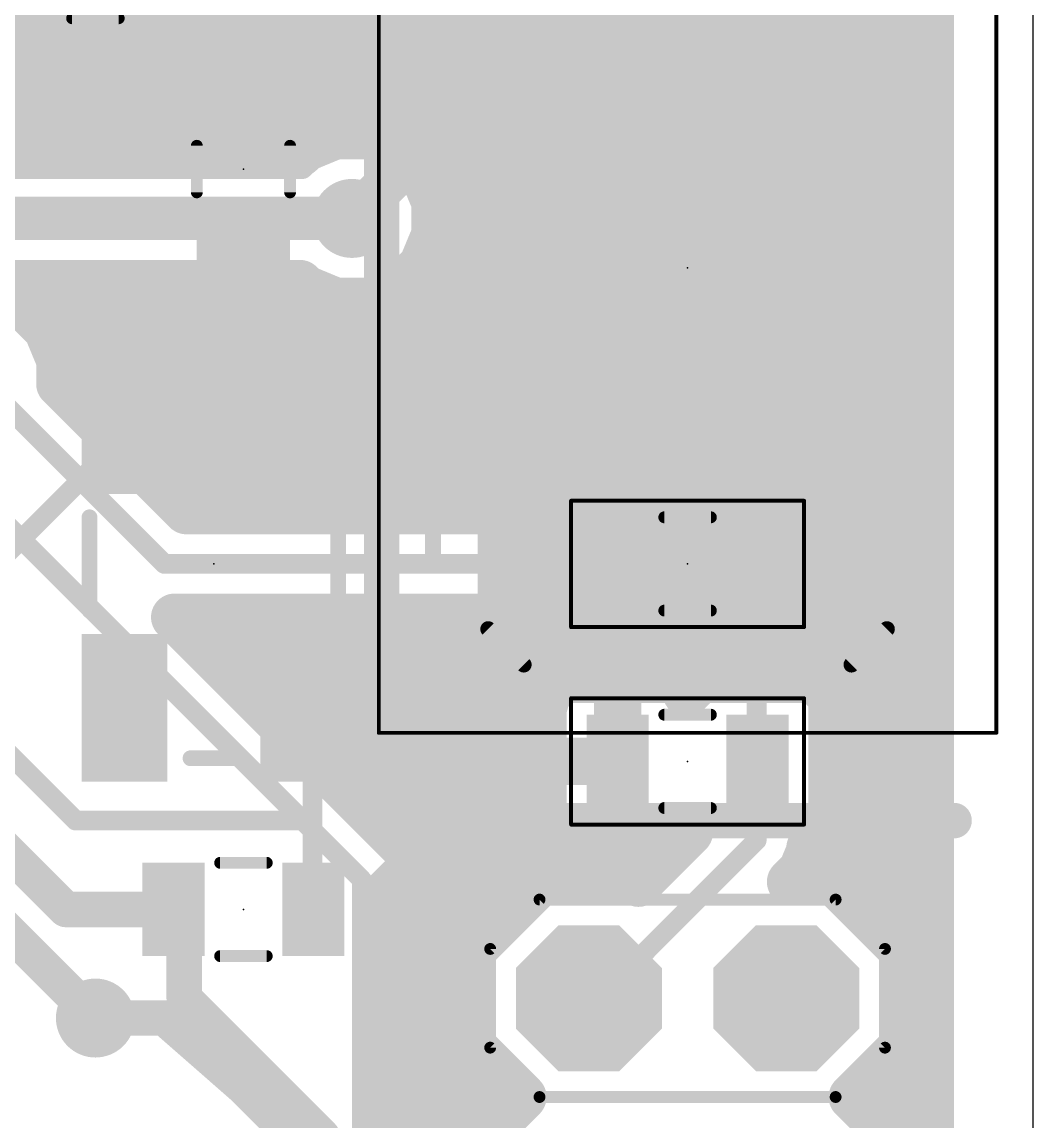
# Model space of a CAD drawing. Extents: x -0.2 to 38.1, y -0.7 to 65.1.
# Drawn here: x 23.82 to 36.83, y 16.96 to 31.1 of the extents above; entities that cross this region are included whole.
import ezdxf

# ---------------------------------------------------------------- set-up
doc = ezdxf.new("R2010")
doc.units = 0
for name, color, linetype in [('1', 22, 'CONTINUOUS'), ('16', 175, 'CONTINUOUS'), ('17', 82, 'CONTINUOUS'), ('18', 82, 'CONTINUOUS'), ('20', 7, 'CONTINUOUS'), ('21', 253, 'CONTINUOUS'), ('22', 253, 'CONTINUOUS'), ('23', 7, 'CONTINUOUS'), ('24', 7, 'CONTINUOUS'), ('39', 22, 'CONTINUOUS'), ('40', 175, 'CONTINUOUS'), ('51', 253, 'CONTINUOUS')]:
    doc.layers.add(name, color=color, linetype=linetype)

# ---------------------------------------------------------------- blocks, each defined once
blk = doc.blocks.new('RECT')
blk.add_solid([(-0.5, -0.5), (0.5, -0.5), (-0.5, 0.5), (0.5, 0.5)])
blk = doc.blocks.new('OCTAGONP')
at = {"const_width": 0.5}
blk.add_lwpolyline([(-0.25, -0.1036), (-0.25, 0.1036), (-0.1036, 0.25), (0.1036, 0.25), (0.25, 0.1036), (0.25, -0.1036), (0.1036, -0.25), (-0.1036, -0.25), (-0.25, -0.1036), (-0.25, 0.1036)], dxfattribs=at)
blk = doc.blocks.new('ROUNDV')
at = {"const_width": 0.5}
blk.add_lwpolyline([(0, -0.25, 1), (0, 0.25, 1), (0, -0.25)], format="xyb", dxfattribs=at)

msp = doc.modelspace()

# ---------------------------------------------------------------- linework, layer by layer
at = {"layer": '1'}
for points, const_width in [([(28.702, 30.48), (28.702, 33.274)], 0.254), ([(30.099, 30.607), (30.099, 32.512)], 0.5588), ([(26.67, 32.004), (26.67, 30.11)], 0.4572), ([(28.067, 28.575), (30.099, 30.607)], 0.5588), ([(27.432, 29.21), (28.702, 30.48)], 0.254), ([(23.622, 29.21), (27.432, 29.21)], 0.254), ([(26.67, 27.559), (26.67, 28.31)], 0.254), ([(25.146, 26.035), (26.67, 27.559)], 0.254), ([(25.146, 26.035), (25.139, 25.98)], 0.254), ([(25.019, 25.908), (25.139, 25.98)], 0.254), ([(25.019, 25.908), (25.019, 25.654)], 0.254), ([(25.019, 25.654), (22.86, 23.495)], 0.254), ([(32.385, 25.4), (32.385, 25.44)], 0.4572), ([(32.385, 25.4), (35.433, 22.352)], 0.4572), ([(24.511, 20.828), (22.733, 22.606)], 0.254), ([(35.433, 22.352), (35.433, 9.652)], 0.4572), ([(27.559, 22.225), (27.439, 22.28)], 0.254), ([(27.559, 22.225), (27.559, 20.828)], 0.254), ([(22.225, 21.844), (24.384, 19.685)], 0.4572), ([(24.765, 18.288), (21.971, 21.082)], 0.4572), ([(27.559, 20.828), (24.511, 20.828)], 0.254), ([(27.559, 20.828), (27.559, 19.685)], 0.254), ([(24.384, 19.685), (25.77, 19.685)], 0.4572), ([(25.908, 19.558), (25.77, 19.685)], 0.4572), ([(27.559, 19.685), (27.57, 19.685)], 0.254), ([(25.908, 18.542), (25.908, 19.558)], 0.4572), ([(27.1145, 17.3355), (25.908, 18.542)], 0.4572), ([(27.686, 16.764), (27.1145, 17.3355)], 0.4572), ([(27.686, 9.906), (27.686, 16.764)], 0.4572)]:
    msp.add_lwpolyline(points, dxfattribs=dict(at, const_width=const_width))
for points, const_width in [([(30.1978, 30.5082, 1), (30.0002, 30.7058)], 0.2794), ([(29.9593, 30.607, 1), (30.2387, 30.607)], 0.2794), ([(28.6385, 30.48, 1), (28.7655, 30.48)], 0.127), ([(28.7469, 30.4351, 1), (28.6571, 30.5249)], 0.127), ([(26.5557, 30.11, 1), (26.7843, 30.11)], 0.2286), ([(27.3871, 29.2549, 1), (27.4769, 29.1651)], 0.127), ([(27.432, 29.1465, 1), (27.432, 29.2735)], 0.127), ([(27.9682, 28.6738, 1), (28.1658, 28.4762)], 0.2794), ([(26.7335, 28.31, 1), (26.6065, 28.31)], 0.127), ([(26.6065, 27.559, 1), (26.7335, 27.559)], 0.127), ([(26.7149, 27.5141, 1), (26.6251, 27.6039)], 0.127), ([(25.209, 26.027, 1), (25.083, 26.043)], 0.127), ([(24.9863, 25.9625, 1), (25.0517, 25.8535)], 0.127), ([(25.0825, 25.908, 1), (24.9555, 25.908)], 0.127), ([(25.076, 25.988, 1), (25.202, 25.972)], 0.127), ([(25.1011, 26.0799, 1), (25.1909, 25.9901)], 0.127), ([(25.1717, 25.9255, 1), (25.1063, 26.0345)], 0.127), ([(25.0639, 25.6091, 1), (24.9741, 25.6989)], 0.127), ([(24.9555, 25.654, 1), (25.0825, 25.654)], 0.127), ([(32.4993, 25.44, 1), (32.2707, 25.44)], 0.2286), ([(32.4658, 25.4808, 1), (32.3042, 25.3192)], 0.2286), ([(32.2707, 25.4, 1), (32.4993, 25.4)], 0.2286), ([(35.5473, 22.352, 1), (35.3187, 22.352)], 0.2286), ([(35.3522, 22.2712, 1), (35.5138, 22.4328)], 0.2286), ([(27.4655, 22.3377, 1), (27.4125, 22.2223)], 0.127), ([(27.6225, 22.225, 1), (27.4955, 22.225)], 0.127), ([(27.5325, 22.1673, 1), (27.5855, 22.2827)], 0.127), ([(24.511, 20.8915, 1), (24.511, 20.7645)], 0.127), ([(24.4661, 20.7831, 1), (24.5559, 20.8729)], 0.127), ([(27.6225, 20.828, 1), (27.4955, 20.828)], 0.127), ([(27.559, 20.7645, 1), (27.559, 20.8915)], 0.127), ([(27.4955, 20.828, 1), (27.6225, 20.828)], 0.127), ([(24.384, 19.7993, 1), (24.384, 19.5707)], 0.2286), ([(24.3032, 19.6042, 1), (24.4648, 19.7658)], 0.2286), ([(25.8474, 19.7691, 1), (25.6926, 19.6009)], 0.2286), ([(25.77, 19.5707, 1), (25.77, 19.7993)], 0.2286), ([(27.559, 19.7485, 1), (27.559, 19.6215)], 0.127), ([(27.57, 19.6215, 1), (27.57, 19.7485)], 0.127), ([(26.0223, 19.558, 1), (25.7937, 19.558)], 0.2286), ([(25.8306, 19.4739, 1), (25.9854, 19.6421)], 0.2286), ([(27.4955, 19.685, 1), (27.6225, 19.685)], 0.127), ([(25.9888, 18.6228, 1), (25.8272, 18.4612)], 0.2286), ([(25.7937, 18.542, 1), (26.0223, 18.542)], 0.2286), ([(24.6842, 18.2072, 1), (24.8458, 18.3688)], 0.2286), ([(27.1953, 17.4163, 1), (27.0337, 17.2547)], 0.2286), ([(27.0337, 17.2547, 1), (27.1953, 17.4163)], 0.2286), ([(27.8003, 16.764, 1), (27.5717, 16.764)], 0.2286)]:
    msp.add_lwpolyline(points, format="xyb", dxfattribs=dict(at, const_width=const_width))
at = {"layer": '16'}
for points, const_width in [([(35.5092, 51.9785), (35.5092, 10.7188)], 0.6096), ([(1.3208, 31.0896), (35.5092, 31.0896)], 0.6096), ([(1.3208, 30.48), (35.5092, 30.48)], 0.6096), ([(10.5858, 29.8704), (35.5092, 29.8704)], 0.6096), ([(27.8548, 29.6418), (27.4627, 29.4794)], 0.6096), ([(28.2792, 29.6418), (27.8548, 29.6418)], 0.6096), ([(28.6713, 29.4794), (28.2792, 29.6418)], 0.6096), ([(27.3965, 29.4132), (22.3875, 29.4132)], 0.6096), ([(27.4627, 29.4794), (27.3965, 29.4132)], 0.6096), ([(28.9714, 29.1793), (28.6713, 29.4794)], 0.6096), ([(28.8899, 29.2608), (35.5092, 29.2608)], 0.6096), ([(29.1338, 28.7872), (28.9714, 29.1793)], 0.6096), ([(29.1338, 28.3628), (29.1338, 28.7872)], 0.6096), ([(21.717, 28.575), (28.067, 28.575)], 0.5588), ([(29.1338, 28.6512), (35.5092, 28.6512)], 0.6096), ([(28.9714, 27.9707), (29.1338, 28.3628)], 0.6096), ([(29.0008, 28.0416), (35.5092, 28.0416)], 0.6096), ([(28.6713, 27.6706), (28.9714, 27.9707)], 0.6096), ([(22.3875, 27.7368), (27.3965, 27.7368)], 0.6096), ([(27.3965, 27.7368), (27.4627, 27.6706)], 0.6096), ([(23.8453, 27.4474), (23.4532, 27.6098)], 0.6096), ([(27.4627, 27.6706), (27.8548, 27.5082)], 0.6096), ([(28.2792, 27.5082), (28.6713, 27.6706)], 0.6096), ([(24.1454, 27.1473), (23.8453, 27.4474)], 0.6096), ([(23.8607, 27.432), (35.5092, 27.432)], 0.6096), ([(27.8548, 27.5082), (28.2792, 27.5082)], 0.6096), ([(24.3078, 26.7552), (24.1454, 27.1473)], 0.6096), ([(24.28, 26.8224), (35.5092, 26.8224)], 0.6096), ([(24.3078, 26.4461), (24.3078, 26.7552)], 0.6096), ([(25.9381, 24.8158), (24.3078, 26.4461)], 0.6096), ([(23.241, 26.543), (25.654, 24.13)], 0.254), ([(24.5411, 26.2128), (35.5092, 26.2128)], 0.6096), ([(28.194, 20.066), (22.352, 25.908)], 0.254), ([(25.1507, 25.6032), (35.5092, 25.6032)], 0.6096), ([(30.8535, 25.2888), (30.5262, 24.9615)], 0.6096), ([(32.1165, 25.2888), (30.8535, 25.2888)], 0.6096), ([(32.385, 25.0203), (32.1165, 25.2888)], 0.6096), ([(32.6535, 25.2888), (32.385, 25.0203)], 0.6096), ([(33.9165, 25.2888), (32.6535, 25.2888)], 0.6096), ([(34.2438, 24.9615), (33.9165, 25.2888)], 0.6096), ([(25.7603, 24.9936), (30.5583, 24.9936)], 0.6096), ([(30.5262, 24.9615), (30.5262, 24.8158)], 0.6096), ([(34.2117, 24.9936), (35.5092, 24.9936)], 0.6096), ([(34.2438, 23.2985), (34.2438, 24.9615)], 0.6096), ([(30.5262, 24.8158), (25.9381, 24.8158)], 0.6096), ([(34.2438, 24.384), (35.5092, 24.384)], 0.6096), ([(25.654, 24.13), (31.485, 24.13)], 0.254), ([(33.274, 24.13), (33.274, 21.59)], 0.254), ([(33.274, 24.13), (33.285, 24.13)], 0.254), ([(34.2438, 23.7744), (35.5092, 23.7744)], 0.6096), ([(28.7754, 20.4545), (25.7857, 23.4442)], 0.6096), ([(25.7857, 23.4442), (30.5262, 23.4442)], 0.6096), ([(30.5262, 23.4442), (30.5262, 23.2985)], 0.6096), ([(30.5262, 23.2985), (30.8535, 22.9712)], 0.6096), ([(32.1165, 22.9712), (32.385, 23.2397)], 0.6096), ([(32.385, 23.2397), (32.5882, 23.0365)], 0.6096), ([(33.9598, 23.0145), (34.2438, 23.2985)], 0.6096), ([(26.0651, 23.1648), (30.6599, 23.1648)], 0.6096), ([(32.3101, 23.1648), (32.4599, 23.1648)], 0.6096), ([(32.5882, 23.0365), (32.5882, 22.6835)], 0.6096), ([(34.1101, 23.1648), (35.5092, 23.1648)], 0.6096), ([(30.8535, 22.9712), (32.1165, 22.9712)], 0.6096), ([(33.9598, 22.7055), (33.9598, 23.0145)], 0.6096), ([(31.0114, 22.7488), (30.8693, 22.7107)], 0.6096), ([(31.485, 22.7488), (31.0114, 22.7488)], 0.6096), ([(31.9586, 22.7488), (31.485, 22.7488)], 0.6096), ([(31.485, 22.7488), (31.485, 21.59)], 0.6096), ([(31.485, 21.59), (31.485, 22.7488)], 0.6096), ([(32.1007, 22.7107), (31.9586, 22.7488)], 0.6096), ([(30.7419, 22.6372), (30.6378, 22.5331)], 0.6096), ([(30.8693, 22.7107), (30.7419, 22.6372)], 0.6096), ([(32.2281, 22.6372), (32.1007, 22.7107)], 0.6096), ([(32.3321, 22.5331), (32.2281, 22.6372)], 0.6096), ([(32.5882, 22.6835), (32.3708, 22.4661)], 0.6096), ([(34.2438, 22.4215), (33.9598, 22.7055)], 0.6096), ([(26.6747, 22.5552), (30.6599, 22.5552)], 0.6096), ([(30.6378, 22.5331), (30.5643, 22.4057)], 0.6096), ([(31.485, 22.5552), (31.485, 22.5552)], 0.6096), ([(32.3101, 22.5552), (32.4599, 22.5552)], 0.6096), ([(32.3708, 22.4661), (32.3321, 22.5331)], 0.6096), ([(34.1101, 22.5552), (35.5092, 22.5552)], 0.6096), ([(30.5643, 22.4057), (30.5262, 22.2636)], 0.6096), ([(34.2438, 20.7585), (34.2438, 22.4215)], 0.6096), ([(30.5262, 22.2636), (30.5262, 21.59)], 0.6096), ([(27.2843, 21.9456), (30.5262, 21.9456)], 0.6096), ([(31.485, 21.9456), (31.485, 21.9456)], 0.6096), ([(34.2438, 21.9456), (35.5092, 21.9456)], 0.6096), ([(30.5262, 21.59), (31.485, 21.59)], 0.6096), ([(31.485, 21.59), (30.5262, 21.59)], 0.6096), ([(30.5262, 21.59), (30.5262, 20.9164)], 0.6096), ([(31.485, 21.59), (31.485, 21.59)], 0.6096), ([(31.485, 21.59), (31.485, 21.59)], 0.6096), ([(31.485, 20.4312), (31.485, 21.59)], 0.6096), ([(31.485, 21.59), (31.485, 21.59)], 0.6096), ([(31.485, 21.59), (31.485, 20.4312)], 0.6096), ([(27.8939, 21.336), (30.5262, 21.336)], 0.6096), ([(31.485, 21.336), (31.485, 21.336)], 0.6096), ([(33.274, 20.574), (33.274, 21.59)], 0.254), ([(33.274, 21.59), (33.285, 21.59)], 0.254), ([(34.2438, 21.336), (35.5092, 21.336)], 0.6096), ([(30.5262, 20.9164), (30.5643, 20.7743)], 0.6096), ([(30.5643, 20.7743), (30.6378, 20.6469)], 0.6096), ([(28.5035, 20.7264), (30.5919, 20.7264)], 0.6096), ([(30.6378, 20.6469), (30.7419, 20.5428)], 0.6096), ([(31.485, 20.7264), (31.485, 20.7264)], 0.6096), ([(32.4074, 20.6773), (31.7532, 20.0231)], 0.6096), ([(32.2281, 20.5428), (32.3321, 20.6469)], 0.6096), ([(32.3321, 20.6469), (32.3708, 20.7139)], 0.6096), ([(32.3708, 20.7139), (32.4074, 20.6773)], 0.6096), ([(33.9598, 20.4745), (34.2438, 20.7585)], 0.6096), ([(34.2117, 20.7264), (35.5092, 20.7264)], 0.6096), ([(30.7419, 20.5428), (30.8693, 20.4693)], 0.6096), ([(32.1007, 20.4693), (32.2281, 20.5428)], 0.6096), ([(28.8798, 20.2024), (28.7754, 20.4545)], 0.6096), ([(30.8693, 20.4693), (31.0114, 20.4312)], 0.6096), ([(31.0114, 20.4312), (31.485, 20.4312)], 0.6096), ([(31.242, 18.542), (33.274, 20.574)], 0.254), ([(31.485, 20.4312), (31.9586, 20.4312)], 0.6096), ([(31.9586, 20.4312), (32.1007, 20.4693)], 0.6096), ([(33.8554, 20.1855), (33.9598, 20.4376)], 0.6096), ([(33.9598, 20.4376), (33.9598, 20.4745)], 0.6096), ([(28.8798, 4.3086), (28.8798, 20.2024)], 0.6096), ([(28.8798, 20.1168), (31.8469, 20.1168)], 0.6096), ([(33.7105, 20.0406), (33.8554, 20.1855)], 0.6096), ([(33.7867, 20.1168), (35.5092, 20.1168)], 0.6096), ([(30.4943, 20.0406), (29.6164, 19.1627)], 0.6096), ([(31.7357, 20.0406), (30.4943, 20.0406)], 0.6096), ([(31.7532, 20.0231), (31.7357, 20.0406)], 0.6096), ([(34.2757, 20.0406), (33.7105, 20.0406)], 0.6096), ([(35.1536, 19.1627), (34.2757, 20.0406)], 0.6096), ([(28.194, 4.445), (28.194, 20.066)], 0.254), ([(28.8798, 19.5072), (29.9609, 19.5072)], 0.6096), ([(34.8091, 19.5072), (35.5092, 19.5072)], 0.6096), ([(29.6164, 19.1627), (29.6164, 17.9213)], 0.6096), ([(35.1536, 17.9213), (35.1536, 19.1627)], 0.6096), ([(28.8798, 18.8976), (29.6164, 18.8976)], 0.6096), ([(35.1536, 18.8976), (35.5092, 18.8976)], 0.6096), ([(31.115, 18.542), (31.242, 18.542)], 0.254), ([(28.8798, 18.288), (29.6164, 18.288)], 0.6096), ([(35.1536, 18.288), (35.5092, 18.288)], 0.6096), ([(25.654, 18.288), (24.765, 18.288)], 0.4572), ([(26.67, 17.399), (25.654, 18.288)], 0.4572), ([(29.6164, 17.9213), (30.2657, 17.272)], 0.6096), ([(34.5043, 17.272), (35.1536, 17.9213)], 0.6096), ([(28.8798, 17.6784), (29.8593, 17.6784)], 0.6096), ([(34.9107, 17.6784), (35.5092, 17.6784)], 0.6096), ([(27.432, 16.637), (26.67, 17.399)], 0.4572), ([(30.2657, 17.272), (29.6164, 16.6227)], 0.6096), ([(35.1536, 16.6227), (34.5043, 17.272)], 0.6096), ([(28.8798, 17.0688), (30.0625, 17.0688)], 0.6096), ([(34.7075, 17.0688), (35.5092, 17.0688)], 0.6096)]:
    msp.add_lwpolyline(points, dxfattribs=dict(at, const_width=const_width))
for points, const_width in [([(35.5092, 30.9372, 1), (35.5092, 31.242)], 0.3048), ([(35.5092, 30.3276, 1), (35.5092, 30.6324)], 0.3048), ([(35.5092, 29.718, 1), (35.5092, 30.0228)], 0.3048), ([(27.8548, 29.7942, 1), (27.8548, 29.4894)], 0.3048), ([(27.9131, 29.501, 1), (27.7965, 29.7826)], 0.3048), ([(28.3375, 29.7826, 1), (28.2209, 29.501)], 0.3048), ([(28.2792, 29.4894, 1), (28.2792, 29.7942)], 0.3048), ([(27.4044, 29.6202, 1), (27.521, 29.3386)], 0.3048), ([(27.5705, 29.3716, 1), (27.3549, 29.5872)], 0.3048), ([(27.3965, 29.2608, 1), (27.3965, 29.5656)], 0.3048), ([(28.7791, 29.5872, 1), (28.5635, 29.3716)], 0.3048), ([(28.613, 29.3386, 1), (28.7296, 29.6202)], 0.3048), ([(27.2888, 29.521, 1), (27.5043, 29.3054)], 0.3048), ([(28.8899, 29.4132, 1), (28.8899, 29.1084)], 0.3048), ([(35.5092, 29.1084, 1), (35.5092, 29.4132)], 0.3048), ([(29.1122, 29.2376, 1), (28.8306, 29.121)], 0.3048), ([(28.8636, 29.0715, 1), (29.0792, 29.2871)], 0.3048), ([(29.2862, 28.7872, 1), (28.9814, 28.7872)], 0.3048), ([(28.993, 28.7289, 1), (29.2746, 28.8455)], 0.3048), ([(28.067, 28.4353, 1), (28.067, 28.7147)], 0.2794), ([(29.1338, 28.8036, 1), (29.1338, 28.4988)], 0.3048), ([(35.5092, 28.4988, 1), (35.5092, 28.8036)], 0.3048), ([(29.2746, 28.3045, 1), (28.993, 28.4211)], 0.3048), ([(28.9814, 28.3628, 1), (29.2862, 28.3628)], 0.3048), ([(29.0008, 28.194, 1), (29.0008, 27.8892)], 0.3048), ([(35.5092, 27.8892, 1), (35.5092, 28.194)], 0.3048), ([(28.8306, 28.029, 1), (29.1122, 27.9124)], 0.3048), ([(29.0792, 27.8629, 1), (28.8636, 28.0785)], 0.3048), ([(27.5043, 27.8446, 1), (27.2888, 27.629)], 0.3048), ([(27.3965, 27.5844, 1), (27.3965, 27.8892)], 0.3048), ([(27.521, 27.8114, 1), (27.4044, 27.5298)], 0.3048), ([(27.3549, 27.5628, 1), (27.5705, 27.7784)], 0.3048), ([(28.5635, 27.7784, 1), (28.7791, 27.5628)], 0.3048), ([(28.7296, 27.5298, 1), (28.613, 27.8114)], 0.3048), ([(23.9531, 27.5552, 1), (23.7375, 27.3396)], 0.3048), ([(23.8607, 27.5844, 1), (23.8607, 27.2796)], 0.3048), ([(23.787, 27.3066, 1), (23.9036, 27.5882)], 0.3048), ([(27.8548, 27.6606, 1), (27.8548, 27.3558)], 0.3048), ([(27.7965, 27.3674, 1), (27.9131, 27.649)], 0.3048), ([(28.2209, 27.649, 1), (28.3375, 27.3674)], 0.3048), ([(28.2792, 27.3558, 1), (28.2792, 27.6606)], 0.3048), ([(35.5092, 27.2796, 1), (35.5092, 27.5844)], 0.3048), ([(24.2862, 27.2056, 1), (24.0046, 27.089)], 0.3048), ([(24.0376, 27.0395, 1), (24.2532, 27.2551)], 0.3048), ([(24.28, 26.9748, 1), (24.28, 26.67)], 0.3048), ([(24.4602, 26.7552, 1), (24.1554, 26.7552)], 0.3048), ([(35.5092, 26.67, 1), (35.5092, 26.9748)], 0.3048), ([(24.167, 26.6969, 1), (24.4486, 26.8135)], 0.3048), ([(24.4156, 26.5538, 1), (24.2, 26.3383)], 0.3048), ([(24.1554, 26.4461, 1), (24.4602, 26.4461)], 0.3048), ([(24.5411, 26.3652, 1), (24.5411, 26.0604)], 0.3048), ([(35.5092, 26.0604, 1), (35.5092, 26.3652)], 0.3048), ([(25.1507, 25.7556, 1), (25.1507, 25.4508)], 0.3048), ([(35.5092, 25.4508, 1), (35.5092, 25.7556)], 0.3048), ([(30.8535, 25.4412, 1), (30.8535, 25.1364)], 0.3048), ([(30.9613, 25.181, 1), (30.7458, 25.3966)], 0.3048), ([(32.2242, 25.3966, 1), (32.0087, 25.181)], 0.3048), ([(32.1165, 25.1364, 1), (32.1165, 25.4412)], 0.3048), ([(32.6535, 25.4412, 1), (32.6535, 25.1364)], 0.3048), ([(32.7613, 25.181, 1), (32.5458, 25.3966)], 0.3048), ([(34.0242, 25.3966, 1), (33.8087, 25.181)], 0.3048), ([(33.9165, 25.1364, 1), (33.9165, 25.4412)], 0.3048), ([(25.7603, 25.146, 1), (25.7603, 24.8412)], 0.3048), ([(30.6786, 24.9615, 1), (30.3738, 24.9615)], 0.3048), ([(30.4184, 25.0692, 1), (30.634, 24.8537)], 0.3048), ([(30.5583, 24.8412, 1), (30.5583, 25.146)], 0.3048), ([(32.2772, 25.128, 1), (32.4928, 24.9125)], 0.3048), ([(32.2772, 24.9125, 1), (32.4928, 25.128)], 0.3048), ([(34.2117, 25.146, 1), (34.2117, 24.8412)], 0.3048), ([(34.3962, 24.9615, 1), (34.0914, 24.9615)], 0.3048), ([(34.136, 24.8537, 1), (34.3516, 25.0692)], 0.3048), ([(35.5092, 24.8412, 1), (35.5092, 25.146)], 0.3048), ([(25.9381, 24.9682, 1), (25.9381, 24.6634)], 0.3048), ([(25.8303, 24.708, 1), (26.0458, 24.9236)], 0.3048), ([(30.5262, 24.6634, 1), (30.5262, 24.9682)], 0.3048), ([(30.3738, 24.8158, 1), (30.6786, 24.8158)], 0.3048), ([(34.2438, 24.5364, 1), (34.2438, 24.2316)], 0.3048), ([(35.5092, 24.2316, 1), (35.5092, 24.5364)], 0.3048), ([(25.654, 24.1935, 1), (25.654, 24.0665)], 0.127), ([(25.6091, 24.0851, 1), (25.6989, 24.1749)], 0.127), ([(31.485, 24.0665, 1), (31.485, 24.1935)], 0.127), ([(33.3375, 24.13, 1), (33.2105, 24.13)], 0.127), ([(33.274, 24.1935, 1), (33.274, 24.0665)], 0.127), ([(33.285, 24.0665, 1), (33.285, 24.1935)], 0.127), ([(34.2438, 23.9268, 1), (34.2438, 23.622)], 0.3048), ([(35.5092, 23.622, 1), (35.5092, 23.9268)], 0.3048), ([(25.8934, 23.552, 1), (25.6779, 23.3364)], 0.3048), ([(25.7857, 23.5966, 1), (25.7857, 23.2918)], 0.3048), ([(30.6786, 23.4442, 1), (30.3738, 23.4442)], 0.3048), ([(30.5262, 23.2918, 1), (30.5262, 23.5966)], 0.3048), ([(30.634, 23.4063, 1), (30.4184, 23.1908)], 0.3048), ([(32.4928, 23.3475, 1), (32.2772, 23.132)], 0.3048), ([(32.4928, 23.132, 1), (32.2772, 23.3475)], 0.3048), ([(34.3516, 23.1908, 1), (34.136, 23.4063)], 0.3048), ([(26.0651, 23.3172, 1), (26.0651, 23.0124)], 0.3048), ([(30.3738, 23.2985, 1), (30.6786, 23.2985)], 0.3048), ([(30.6599, 23.0124, 1), (30.6599, 23.3172)], 0.3048), ([(32.3101, 23.3172, 1), (32.3101, 23.0124)], 0.3048), ([(32.7406, 23.0365, 1), (32.4358, 23.0365)], 0.3048), ([(32.4599, 23.0124, 1), (32.4599, 23.3172)], 0.3048), ([(34.1101, 23.3172, 1), (34.1101, 23.0124)], 0.3048), ([(34.0914, 23.2985, 1), (34.3962, 23.2985)], 0.3048), ([(35.5092, 23.0124, 1), (35.5092, 23.3172)], 0.3048), ([(30.8535, 23.1236, 1), (30.8535, 22.8188)], 0.3048), ([(30.7458, 22.8634, 1), (30.9613, 23.079)], 0.3048), ([(32.0087, 23.079, 1), (32.2242, 22.8634)], 0.3048), ([(32.1165, 22.8188, 1), (32.1165, 23.1236)], 0.3048), ([(32.4804, 22.9288, 1), (32.696, 23.1443)], 0.3048), ([(34.1122, 23.0145, 1), (33.8074, 23.0145)], 0.3048), ([(33.852, 23.1223, 1), (34.0676, 22.9068)], 0.3048), ([(31.0114, 22.9012, 1), (31.0114, 22.5964)], 0.3048), ([(31.0509, 22.6016, 1), (30.972, 22.896)], 0.3048), ([(31.485, 22.9012, 1), (31.485, 22.5964)], 0.3048), ([(31.6374, 22.7488, 1), (31.3326, 22.7488)], 0.3048), ([(31.6374, 22.7488, 1), (31.3326, 22.7488)], 0.3048), ([(31.485, 22.5964, 1), (31.485, 22.9012)], 0.3048), ([(31.998, 22.896, 1), (31.9191, 22.6016)], 0.3048), ([(31.9586, 22.5964, 1), (31.9586, 22.9012)], 0.3048), ([(30.6657, 22.7691, 1), (30.8181, 22.5052)], 0.3048), ([(30.8497, 22.5294, 1), (30.6341, 22.7449)], 0.3048), ([(30.8299, 22.8579, 1), (30.9088, 22.5635)], 0.3048), ([(30.9455, 22.5787, 1), (30.7931, 22.8427)], 0.3048), ([(32.1769, 22.8427, 1), (32.0245, 22.5787)], 0.3048), ([(32.0612, 22.5635, 1), (32.1401, 22.8579)], 0.3048), ([(32.3359, 22.7449, 1), (32.1203, 22.5294)], 0.3048), ([(32.1519, 22.5052, 1), (32.3043, 22.7691)], 0.3048), ([(32.696, 22.5757, 1), (32.4804, 22.7912)], 0.3048), ([(34.0676, 22.8132, 1), (33.852, 22.5977)], 0.3048), ([(26.6747, 22.7076, 1), (26.6747, 22.4028)], 0.3048), ([(30.5301, 22.6409, 1), (30.7456, 22.4253)], 0.3048), ([(30.7698, 22.4569, 1), (30.5059, 22.6093)], 0.3048), ([(30.6599, 22.4028, 1), (30.6599, 22.7076)], 0.3048), ([(31.485, 22.7076, 1), (31.485, 22.4028)], 0.3048), ([(31.485, 22.4028, 1), (31.485, 22.7076)], 0.3048), ([(32.3101, 22.7076, 1), (32.3101, 22.4028)], 0.3048), ([(32.4641, 22.6093, 1), (32.2002, 22.4569)], 0.3048), ([(32.2244, 22.4253, 1), (32.4399, 22.6409)], 0.3048), ([(32.4358, 22.6835, 1), (32.7406, 22.6835)], 0.3048), ([(32.4599, 22.4028, 1), (32.4599, 22.7076)], 0.3048), ([(33.8074, 22.7055, 1), (34.1122, 22.7055)], 0.3048), ([(34.1101, 22.7076, 1), (34.1101, 22.4028)], 0.3048), ([(35.5092, 22.4028, 1), (35.5092, 22.7076)], 0.3048), ([(30.4323, 22.4819, 1), (30.6963, 22.3295)], 0.3048), ([(30.7115, 22.3662, 1), (30.4171, 22.4451)], 0.3048), ([(32.2631, 22.5739, 1), (32.4786, 22.3583)], 0.3048), ([(32.2389, 22.3899, 1), (32.5028, 22.5423)], 0.3048), ([(34.3962, 22.4215, 1), (34.0914, 22.4215)], 0.3048), ([(34.136, 22.3137, 1), (34.3516, 22.5292)], 0.3048), ([(30.6786, 22.2636, 1), (30.3738, 22.2636)], 0.3048), ([(30.379, 22.303, 1), (30.6734, 22.2241)], 0.3048), ([(27.2843, 22.098, 1), (27.2843, 21.7932)], 0.3048), ([(30.5262, 21.7932, 1), (30.5262, 22.098)], 0.3048), ([(31.485, 22.098, 1), (31.485, 21.7932)], 0.3048), ([(31.485, 21.7932, 1), (31.485, 22.098)], 0.3048), ([(34.2438, 22.098, 1), (34.2438, 21.7932)], 0.3048), ([(35.5092, 21.7932, 1), (35.5092, 22.098)], 0.3048), ([(30.5262, 21.7424, 1), (30.5262, 21.4376)], 0.3048), ([(30.5262, 21.7424, 1), (30.5262, 21.4376)], 0.3048), ([(30.6786, 21.59, 1), (30.3738, 21.59)], 0.3048), ([(31.485, 21.7424, 1), (31.485, 21.4376)], 0.3048), ([(31.6374, 21.59, 1), (31.3326, 21.59)], 0.3048), ([(31.6374, 21.59, 1), (31.3326, 21.59)], 0.3048), ([(31.485, 21.7424, 1), (31.485, 21.4376)], 0.3048), ([(31.6374, 21.59, 1), (31.3326, 21.59)], 0.3048), ([(31.485, 21.4376, 1), (31.485, 21.7424)], 0.3048), ([(31.485, 21.4376, 1), (31.485, 21.7424)], 0.3048), ([(31.485, 21.4376, 1), (31.485, 21.7424)], 0.3048), ([(31.485, 21.4376, 1), (31.485, 21.7424)], 0.3048), ([(27.8939, 21.4884, 1), (27.8939, 21.1836)], 0.3048), ([(30.3738, 21.59, 1), (30.6786, 21.59)], 0.3048), ([(30.5262, 21.1836, 1), (30.5262, 21.4884)], 0.3048), ([(31.3326, 21.59, 1), (31.6374, 21.59)], 0.3048), ([(31.3326, 21.59, 1), (31.6374, 21.59)], 0.3048), ([(31.3326, 21.59, 1), (31.6374, 21.59)], 0.3048), ([(31.485, 21.4884, 1), (31.485, 21.1836)], 0.3048), ([(31.485, 21.1836, 1), (31.485, 21.4884)], 0.3048), ([(33.3375, 21.59, 1), (33.2105, 21.59)], 0.127), ([(33.274, 21.6535, 1), (33.274, 21.5265)], 0.127), ([(33.2105, 21.59, 1), (33.3375, 21.59)], 0.127), ([(33.285, 21.5265, 1), (33.285, 21.6535)], 0.127), ([(34.2438, 21.4884, 1), (34.2438, 21.1836)], 0.3048), ([(35.5092, 21.1836, 1), (35.5092, 21.4884)], 0.3048), ([(30.6734, 20.9559, 1), (30.379, 20.877)], 0.3048), ([(30.3738, 20.9164, 1), (30.6786, 20.9164)], 0.3048), ([(30.6963, 20.8505, 1), (30.4323, 20.6981)], 0.3048), ([(28.5035, 20.8788, 1), (28.5035, 20.574)], 0.3048), ([(30.4171, 20.7349, 1), (30.7115, 20.8138)], 0.3048), ([(30.7456, 20.7547, 1), (30.5301, 20.5391)], 0.3048), ([(30.5919, 20.574, 1), (30.5919, 20.8788)], 0.3048), ([(31.485, 20.8788, 1), (31.485, 20.574)], 0.3048), ([(31.485, 20.574, 1), (31.485, 20.8788)], 0.3048), ([(32.4786, 20.8217, 1), (32.2631, 20.6061)], 0.3048), ([(32.4399, 20.5391, 1), (32.2244, 20.7547)], 0.3048), ([(32.5028, 20.6377, 1), (32.2389, 20.7901)], 0.3048), ([(32.5152, 20.5695, 1), (32.2997, 20.7851)], 0.3048), ([(32.2997, 20.5695, 1), (32.5152, 20.7851)], 0.3048), ([(34.2117, 20.8788, 1), (34.2117, 20.574)], 0.3048), ([(34.3516, 20.6508, 1), (34.136, 20.8663)], 0.3048), ([(35.5092, 20.574, 1), (35.5092, 20.8788)], 0.3048), ([(30.5059, 20.5707, 1), (30.7698, 20.7231)], 0.3048), ([(30.8181, 20.6748, 1), (30.6657, 20.4109)], 0.3048), ([(30.6341, 20.4351, 1), (30.8497, 20.6506)], 0.3048), ([(32.1203, 20.6506, 1), (32.3359, 20.4351)], 0.3048), ([(32.3043, 20.4109, 1), (32.1519, 20.6748)], 0.3048), ([(32.2002, 20.7231, 1), (32.4641, 20.5707)], 0.3048), ([(34.0914, 20.7585, 1), (34.3962, 20.7585)], 0.3048), ([(28.9162, 20.5128, 1), (28.6346, 20.3962)], 0.3048), ([(28.6676, 20.3467, 1), (28.8832, 20.5622)], 0.3048), ([(30.9088, 20.6165, 1), (30.8299, 20.3221)], 0.3048), ([(30.7931, 20.3373, 1), (30.9455, 20.6013)], 0.3048), ([(31.0114, 20.5836, 1), (31.0114, 20.2788)], 0.3048), ([(30.972, 20.284, 1), (31.0509, 20.5784)], 0.3048), ([(31.485, 20.5836, 1), (31.485, 20.2788)], 0.3048), ([(31.485, 20.2788, 1), (31.485, 20.5836)], 0.3048), ([(31.9191, 20.5784, 1), (31.998, 20.284)], 0.3048), ([(32.0245, 20.6013, 1), (32.1769, 20.3373)], 0.3048), ([(31.9586, 20.2788, 1), (31.9586, 20.5836)], 0.3048), ([(32.1401, 20.3221, 1), (32.0612, 20.6165)], 0.3048), ([(33.3189, 20.5291, 1), (33.2291, 20.6189)], 0.127), ([(34.1122, 20.4745, 1), (33.8074, 20.4745)], 0.3048), ([(33.852, 20.5823, 1), (34.0676, 20.3668)], 0.3048), ([(34.1006, 20.3793, 1), (33.819, 20.4959)], 0.3048), ([(29.0322, 20.2024, 1), (28.7274, 20.2024)], 0.3048), ([(31.3326, 20.4312, 1), (31.6374, 20.4312)], 0.3048), ([(31.3326, 20.4312, 1), (31.6374, 20.4312)], 0.3048), ([(33.2105, 20.574, 1), (33.3375, 20.574)], 0.127), ([(33.8074, 20.4376, 1), (34.1122, 20.4376)], 0.3048), ([(28.8798, 20.2692, 1), (28.8798, 19.9644)], 0.3048), ([(28.739, 20.1441, 1), (29.0206, 20.2607)], 0.3048), ([(31.8469, 19.9644, 1), (31.8469, 20.2692)], 0.3048), ([(33.7867, 20.2692, 1), (33.7867, 19.9644)], 0.3048), ([(33.7146, 20.2438, 1), (33.9962, 20.1272)], 0.3048), ([(33.9632, 20.0778, 1), (33.7476, 20.2933)], 0.3048), ([(35.5092, 19.9644, 1), (35.5092, 20.2692)], 0.3048), ([(30.4943, 20.193, 1), (30.4943, 19.8882)], 0.3048), ([(30.602, 19.9328, 1), (30.3865, 20.1484)], 0.3048), ([(31.8435, 20.1484, 1), (31.628, 19.9328)], 0.3048), ([(31.6455, 20.1309, 1), (31.861, 19.9153)], 0.3048), ([(31.6455, 19.9153, 1), (31.861, 20.1309)], 0.3048), ([(31.7357, 19.8882, 1), (31.7357, 20.193)], 0.3048), ([(33.6027, 20.1484, 1), (33.8182, 19.9328)], 0.3048), ([(33.7105, 20.193, 1), (33.7105, 19.8882)], 0.3048), ([(34.3835, 20.1484, 1), (34.168, 19.9328)], 0.3048), ([(34.2757, 19.8882, 1), (34.2757, 20.193)], 0.3048), ([(28.2575, 20.066, 1), (28.1305, 20.066)], 0.127), ([(28.1491, 20.0211, 1), (28.2389, 20.1109)], 0.127), ([(28.8798, 19.6596, 1), (28.8798, 19.3548)], 0.3048), ([(29.9609, 19.3548, 1), (29.9609, 19.6596)], 0.3048), ([(34.8091, 19.6596, 1), (34.8091, 19.3548)], 0.3048), ([(35.5092, 19.3548, 1), (35.5092, 19.6596)], 0.3048), ([(29.7688, 19.1627, 1), (29.464, 19.1627)], 0.3048), ([(29.5086, 19.2705, 1), (29.7242, 19.055)], 0.3048), ([(35.306, 19.1627, 1), (35.0012, 19.1627)], 0.3048), ([(35.0458, 19.055, 1), (35.2614, 19.2705)], 0.3048), ([(28.8798, 19.05, 1), (28.8798, 18.7452)], 0.3048), ([(29.6164, 18.7452, 1), (29.6164, 19.05)], 0.3048), ([(35.1536, 19.05, 1), (35.1536, 18.7452)], 0.3048), ([(35.5092, 18.7452, 1), (35.5092, 19.05)], 0.3048), ([(31.115, 18.6055, 1), (31.115, 18.4785)], 0.127), ([(31.242, 18.4785, 1), (31.242, 18.6055)], 0.127), ([(28.8798, 18.4404, 1), (28.8798, 18.1356)], 0.3048), ([(29.6164, 18.1356, 1), (29.6164, 18.4404)], 0.3048), ([(31.1971, 18.5869, 1), (31.2869, 18.4971)], 0.127), ([(35.1536, 18.4404, 1), (35.1536, 18.1356)], 0.3048), ([(35.5092, 18.1356, 1), (35.5092, 18.4404)], 0.3048), ([(24.765, 18.4023, 1), (24.765, 18.1737)], 0.2286), ([(25.7293, 18.374, 1), (25.5787, 18.202)], 0.2286), ([(25.654, 18.1737, 1), (25.654, 18.4023)], 0.2286), ([(29.7242, 18.029, 1), (29.5086, 17.8135)], 0.3048), ([(35.2614, 17.8135, 1), (35.0458, 18.029)], 0.3048), ([(28.8798, 17.8308, 1), (28.8798, 17.526)], 0.3048), ([(29.464, 17.9213, 1), (29.7688, 17.9213)], 0.3048), ([(29.8593, 17.526, 1), (29.8593, 17.8308)], 0.3048), ([(34.9107, 17.8308, 1), (34.9107, 17.526)], 0.3048), ([(35.0012, 17.9213, 1), (35.306, 17.9213)], 0.3048), ([(35.5092, 17.526, 1), (35.5092, 17.8308)], 0.3048), ([(26.7508, 17.4798, 1), (26.5892, 17.3182)], 0.2286), ([(26.5947, 17.313, 1), (26.7453, 17.485)], 0.2286), ([(30.3734, 17.1642, 1), (30.1579, 17.3798)], 0.3048), ([(34.6121, 17.3798, 1), (34.3966, 17.1642)], 0.3048), ([(30.1579, 17.1642, 1), (30.3734, 17.3798)], 0.3048), ([(34.3966, 17.3798, 1), (34.6121, 17.1642)], 0.3048), ([(28.8798, 17.2212, 1), (28.8798, 16.9164)], 0.3048), ([(30.0625, 16.9164, 1), (30.0625, 17.2212)], 0.3048), ([(34.7075, 17.2212, 1), (34.7075, 16.9164)], 0.3048), ([(35.5092, 16.9164, 1), (35.5092, 17.2212)], 0.3048)]:
    msp.add_lwpolyline(points, format="xyb", dxfattribs=dict(at, const_width=const_width))
at = {"layer": '20'}
msp.add_line((36.83, 0), (36.83, 64.77), dxfattribs=at)
at = {"layer": '21'}
for points, const_width in [([(28.448, 31.369), (27.94, 30.861)], 0.4572), ([(28.448, 21.717), (28.448, 31.369)], 0.4572), ([(24.465, 31.15), (25.065, 31.15)], 0.1524), ([(26.035, 30.861), (25.4, 30.226)], 0.4572), ([(27.94, 30.861), (26.035, 30.861)], 0.4572), ([(25.4, 30.226), (20.955, 30.226)], 0.4572), ([(29.1084, 24.1046), (29.108, 30.099)], 0.2032), ([(29.108, 30.099), (35.662, 30.099)], 0.2032), ([(35.662, 30.099), (35.6616, 24.1046)], 0.2032), ([(26.07, 29.51), (26.07, 28.91)], 0.1524), ([(27.27, 29.51), (27.27, 28.91)], 0.1524), ([(25.989, 26.63), (26.589, 26.63)], 0.2032), ([(24.689, 23.53), (24.689, 24.73)], 0.2032), ([(27.889, 24.73), (27.889, 23.53)], 0.2032), ([(29.337, 20.828), (28.448, 21.717)], 0.4572), ([(25.989, 21.63), (26.589, 21.63)], 0.2032), ([(28.448, 19.939), (29.337, 20.828)], 0.4572), ([(35.814, 20.828), (29.337, 20.828)], 0.4572), ([(26.37, 20.285), (26.97, 20.285)], 0.1524), ([(28.448, 6.731), (28.448, 19.939)], 0.4572), ([(30.48, 19.812), (29.845, 19.177)], 0.1524), ([(30.48, 19.812), (34.29, 19.812)], 0.1524), ([(34.29, 19.812), (34.925, 19.177)], 0.1524), ([(29.21, 19.177), (29.21, 17.907)], 0.2032), ([(29.845, 19.177), (29.845, 17.907)], 0.1524), ([(34.925, 19.177), (34.925, 17.907)], 0.1524), ([(26.37, 19.085), (26.97, 19.085)], 0.1524), ([(29.845, 17.907), (30.48, 17.272)], 0.1524), ([(34.925, 17.907), (34.29, 17.272)], 0.1524), ([(30.48, 17.272), (29.845, 16.637)], 0.1524), ([(34.29, 17.272), (30.48, 17.272)], 0.1524), ([(34.29, 17.272), (34.925, 16.637)], 0.1524)]:
    msp.add_lwpolyline(points, dxfattribs=dict(at, const_width=const_width))
for points, const_width in [([(24.465, 31.1881, 1), (24.465, 31.1119)], 0.0762), ([(25.065, 31.1119, 1), (25.065, 31.1881)], 0.0762), ([(26.035, 30.9753, 1), (26.035, 30.7467)], 0.2286), ([(26.1158, 30.7802, 1), (25.9542, 30.9418)], 0.2286), ([(27.8592, 30.9418, 1), (28.0208, 30.7802)], 0.2286), ([(27.94, 30.7467, 1), (27.94, 30.9753)], 0.2286), ([(25.3192, 30.3068, 1), (25.4808, 30.1452)], 0.2286), ([(25.4, 30.1117, 1), (25.4, 30.3403)], 0.2286), ([(29.1588, 30.099, 1), (29.0572, 30.099)], 0.1016), ([(29.108, 30.1498, 1), (29.108, 30.0482)], 0.1016), ([(35.7128, 30.099, 1), (35.6112, 30.099)], 0.1016), ([(35.662, 30.0482, 1), (35.662, 30.1498)], 0.1016), ([(26.1081, 29.51, 1), (26.0319, 29.51)], 0.0762), ([(27.3081, 29.51, 1), (27.2319, 29.51)], 0.0762), ([(26.0319, 28.91, 1), (26.1081, 28.91)], 0.0762), ([(27.2319, 28.91, 1), (27.3081, 28.91)], 0.0762), ([(25.989, 26.6808, 1), (25.989, 26.5792)], 0.1016), ([(26.589, 26.5792, 1), (26.589, 26.6808)], 0.1016), ([(24.7398, 24.73, 1), (24.6382, 24.73)], 0.1016), ([(27.9398, 24.73, 1), (27.8382, 24.73)], 0.1016), ([(29.0576, 24.1046, 1), (29.1592, 24.1046)], 0.1016), ([(35.6108, 24.1046, 1), (35.7124, 24.1046)], 0.1016), ([(24.6382, 23.53, 1), (24.7398, 23.53)], 0.1016), ([(27.8382, 23.53, 1), (27.9398, 23.53)], 0.1016), ([(28.5288, 21.7978, 1), (28.3672, 21.6362)], 0.2286), ([(28.3337, 21.717, 1), (28.5623, 21.717)], 0.2286), ([(25.989, 21.6808, 1), (25.989, 21.5792)], 0.1016), ([(26.589, 21.5792, 1), (26.589, 21.6808)], 0.1016), ([(29.337, 20.9423, 1), (29.337, 20.7137)], 0.2286), ([(29.4178, 20.7472, 1), (29.2562, 20.9088)], 0.2286), ([(29.2562, 20.7472, 1), (29.4178, 20.9088)], 0.2286), ([(35.814, 20.7137, 1), (35.814, 20.9423)], 0.2286), ([(26.37, 20.3231, 1), (26.37, 20.2469)], 0.0762), ([(26.97, 20.2469, 1), (26.97, 20.3231)], 0.0762), ([(28.5623, 19.939, 1), (28.3337, 19.939)], 0.2286), ([(28.3672, 20.0198, 1), (28.5288, 19.8582)], 0.2286), ([(30.48, 19.8501, 1), (30.48, 19.7739)], 0.0762), ([(30.5069, 19.7851, 1), (30.4531, 19.8389)], 0.0762), ([(34.3169, 19.8389, 1), (34.2631, 19.7851)], 0.0762), ([(34.29, 19.7739, 1), (34.29, 19.8501)], 0.0762), ([(29.2608, 19.177, 1), (29.1592, 19.177)], 0.1016), ([(29.8831, 19.177, 1), (29.8069, 19.177)], 0.0762), ([(29.8181, 19.2039, 1), (29.8719, 19.1501)], 0.0762), ([(34.9631, 19.177, 1), (34.8869, 19.177)], 0.0762), ([(34.8981, 19.1501, 1), (34.9519, 19.2039)], 0.0762), ([(26.37, 19.1231, 1), (26.37, 19.0469)], 0.0762), ([(26.97, 19.0469, 1), (26.97, 19.1231)], 0.0762), ([(29.1592, 17.907, 1), (29.2608, 17.907)], 0.1016), ([(29.8719, 17.9339, 1), (29.8181, 17.8801)], 0.0762), ([(34.9519, 17.8801, 1), (34.8981, 17.9339)], 0.0762), ([(29.8069, 17.907, 1), (29.8831, 17.907)], 0.0762), ([(34.8869, 17.907, 1), (34.9631, 17.907)], 0.0762), ([(30.48, 17.3101, 1), (30.48, 17.2339)], 0.0762), ([(30.5069, 17.2451, 1), (30.4531, 17.2989)], 0.0762), ([(30.4531, 17.2451, 1), (30.5069, 17.2989)], 0.0762), ([(34.3169, 17.2989, 1), (34.2631, 17.2451)], 0.0762), ([(34.2631, 17.2989, 1), (34.3169, 17.2451)], 0.0762), ([(34.29, 17.2339, 1), (34.29, 17.3101)], 0.0762)]:
    msp.add_lwpolyline(points, format="xyb", dxfattribs=dict(at, const_width=const_width))
at = {"layer": '22', "const_width": 0.1524}
for points in [[(32.085, 24.73), (32.685, 24.73)], [(32.085, 23.53), (32.685, 23.53)], [(32.685, 22.19), (32.085, 22.19)], [(32.685, 20.99), (32.085, 20.99)]]:
    msp.add_lwpolyline(points, dxfattribs=at)
at = {"layer": '22', "const_width": 0.0762}
for points in [[(32.085, 24.7681, 1), (32.085, 24.6919)], [(32.685, 24.6919, 1), (32.685, 24.7681)], [(32.085, 23.5681, 1), (32.085, 23.4919)], [(32.685, 23.4919, 1), (32.685, 23.5681)], [(32.085, 22.2281, 1), (32.085, 22.1519)], [(32.685, 22.1519, 1), (32.685, 22.2281)], [(32.085, 21.0281, 1), (32.085, 20.9519)], [(32.685, 20.9519, 1), (32.685, 21.0281)]]:
    msp.add_lwpolyline(points, format="xyb", dxfattribs=at)
at = {"layer": '23'}
for p in [(26.67, 29.21), (32.385, 27.94), (26.289, 24.13), (26.67, 19.685)]:
    msp.add_point(p, dxfattribs=at)
at = {"layer": '24'}
for p in [(32.385, 24.13), (32.385, 21.59)]:
    msp.add_point(p, dxfattribs=at)
at = {"layer": '39', "const_width": 0.0508}
for points in [[(28.412, 21.957), (28.412, 33.923)], [(36.358, 33.923), (36.358, 21.957)], [(36.358, 21.957), (28.412, 21.957)]]:
    msp.add_lwpolyline(points, dxfattribs=at)
at = {"layer": '39', "const_width": 0.0254}
for points in [[(28.412, 21.9697, 1), (28.412, 21.9443)], [(28.3993, 21.957, 1), (28.4247, 21.957)], [(36.3453, 21.957, 1), (36.3707, 21.957)], [(36.358, 21.9443, 1), (36.358, 21.9697)]]:
    msp.add_lwpolyline(points, format="xyb", dxfattribs=at)
at = {"layer": '40', "const_width": 0.0508}
for points in [[(33.8836, 24.9428), (30.8864, 24.9428)], [(30.8864, 24.9428), (30.8864, 23.3172)], [(33.8836, 23.3172), (33.8836, 24.9428)], [(30.8864, 23.3172), (33.8836, 23.3172)], [(33.8836, 22.4028), (30.8864, 22.4028)], [(30.8864, 22.4028), (30.8864, 20.7772)], [(33.8836, 20.7772), (33.8836, 22.4028)], [(30.8864, 20.7772), (33.8836, 20.7772)]]:
    msp.add_lwpolyline(points, dxfattribs=at)
at = {"layer": '40', "const_width": 0.0254}
for points in [[(30.8864, 24.9555, 1), (30.8864, 24.9301)], [(30.8991, 24.9428, 1), (30.8737, 24.9428)], [(33.8963, 24.9428, 1), (33.8709, 24.9428)], [(33.8836, 24.9301, 1), (33.8836, 24.9555)], [(30.8864, 23.3299, 1), (30.8864, 23.3045)], [(30.8737, 23.3172, 1), (30.8991, 23.3172)], [(33.8709, 23.3172, 1), (33.8963, 23.3172)], [(33.8836, 23.3045, 1), (33.8836, 23.3299)], [(30.8864, 22.4155, 1), (30.8864, 22.3901)], [(30.8991, 22.4028, 1), (30.8737, 22.4028)], [(33.8963, 22.4028, 1), (33.8709, 22.4028)], [(33.8836, 22.3901, 1), (33.8836, 22.4155)], [(30.8864, 20.7899, 1), (30.8864, 20.7645)], [(30.8737, 20.7772, 1), (30.8991, 20.7772)], [(33.8709, 20.7772, 1), (33.8963, 20.7772)], [(33.8836, 20.7645, 1), (33.8836, 20.7899)]]:
    msp.add_lwpolyline(points, format="xyb", dxfattribs=at)
at = {"layer": '51'}
for points, const_width in [([(35.662, 24.105), (29.1076, 24.1054)], 0.2032), ([(29.8196, 23.2918), (29.8196, 24.003)], 0.2032), ([(29.8196, 24.003), (34.9504, 24.003)], 0.2032), ([(29.8196, 23.2918), (29.8196, 24.003)], 0.1998), ([(29.8196, 24.003), (34.9504, 24.003)], 0.1998), ([(34.9504, 23.944), (29.8196, 23.944)], 0.1998), ([(34.9504, 24.003), (34.9504, 23.2918)], 0.2032), ([(34.9504, 24.003), (34.9504, 23.2918)], 0.1998), ([(34.9504, 23.7442), (29.8196, 23.7442)], 0.1998), ([(34.9504, 23.5444), (29.8196, 23.5444)], 0.1998), ([(30.2768, 22.8346), (29.8196, 23.2918)], 0.2032), ([(34.9504, 23.3446), (29.8196, 23.3446)], 0.1998), ([(30.2768, 22.8346), (29.8196, 23.2918)], 0.1998), ([(34.9504, 23.2918), (34.4932, 22.8346)], 0.2032), ([(34.9504, 23.2918), (34.4932, 22.8346)], 0.1998), ([(34.8034, 23.1448), (29.9666, 23.1448)], 0.1998), ([(34.6036, 22.945), (30.1664, 22.945)], 0.1998), ([(34.4932, 22.8346), (30.2768, 22.8346)], 0.2032), ([(34.4932, 22.8346), (30.2768, 22.8346)], 0.1998)]:
    msp.add_lwpolyline(points, dxfattribs=dict(at, const_width=const_width))
for points, const_width in [([(29.1076, 24.1562, 1), (29.1076, 24.0546)], 0.1016), ([(35.662, 24.0542, 1), (35.662, 24.1558)], 0.1016), ([(29.8704, 24.003, 1), (29.7688, 24.003)], 0.1016), ([(29.8196, 24.0538, 1), (29.8196, 23.9522)], 0.1016), ([(29.8196, 23.994, 1), (29.8196, 23.8941)], 0.0999), ([(29.8696, 24.003, 1), (29.7697, 24.003)], 0.0999), ([(29.8196, 24.0529, 1), (29.8196, 23.9531)], 0.0999), ([(35.0012, 24.003, 1), (34.8996, 24.003)], 0.1016), ([(35.0004, 24.003, 1), (34.9004, 24.003)], 0.0999), ([(34.9504, 23.9522, 1), (34.9504, 24.0538)], 0.1016), ([(34.9504, 23.9531, 1), (34.9504, 24.0529)], 0.0999), ([(34.9504, 23.8941, 1), (34.9504, 23.994)], 0.0999), ([(29.8196, 23.7942, 1), (29.8196, 23.6943)], 0.0999), ([(34.9504, 23.6943, 1), (34.9504, 23.7942)], 0.0999), ([(29.8196, 23.5943, 1), (29.8196, 23.4945)], 0.0999), ([(34.9504, 23.4945, 1), (34.9504, 23.5943)], 0.0999), ([(29.8555, 23.3277, 1), (29.7837, 23.2559)], 0.1016), ([(29.7688, 23.2918, 1), (29.8704, 23.2918)], 0.1016), ([(29.8549, 23.3271, 1), (29.7843, 23.2565)], 0.0999), ([(29.8196, 23.3945, 1), (29.8196, 23.2947)], 0.0999), ([(29.7697, 23.2918, 1), (29.8696, 23.2918)], 0.0999), ([(34.8996, 23.2918, 1), (35.0012, 23.2918)], 0.1016), ([(34.9004, 23.2918, 1), (35.0004, 23.2918)], 0.0999), ([(34.9863, 23.2559, 1), (34.9145, 23.3277)], 0.1016), ([(34.9857, 23.2565, 1), (34.9151, 23.3271)], 0.0999), ([(34.9504, 23.2947, 1), (34.9504, 23.3945)], 0.0999), ([(29.9666, 23.1947, 1), (29.9666, 23.0949)], 0.0999), ([(34.8034, 23.0949, 1), (34.8034, 23.1947)], 0.0999), ([(30.1664, 22.9949, 1), (30.1664, 22.8951)], 0.0999), ([(30.2768, 22.8854, 1), (30.2768, 22.7838)], 0.1016), ([(30.2768, 22.8846, 1), (30.2768, 22.7847)], 0.0999), ([(30.2409, 22.7987, 1), (30.3127, 22.8705)], 0.1016), ([(30.2415, 22.7993, 1), (30.3121, 22.8699)], 0.0999), ([(34.4573, 22.8705, 1), (34.5291, 22.7987)], 0.1016), ([(34.4579, 22.8699, 1), (34.5285, 22.7993)], 0.0999), ([(34.4932, 22.7838, 1), (34.4932, 22.8854)], 0.1016), ([(34.4932, 22.7847, 1), (34.4932, 22.8846)], 0.0999), ([(34.6036, 22.8951, 1), (34.6036, 22.9949)], 0.0999)]:
    msp.add_lwpolyline(points, format="xyb", dxfattribs=dict(at, const_width=const_width))

# ---------------------------------------------------------------- block references
at = {"layer": '1'}
for p, xscale, yscale, rotation in [((26.67, 30.11), 0.8, 1.2, 270), ((26.67, 28.31), 0.8, 1.2, 270), ((32.385, 25.44), 5.4, 6.2, 180), ((25.139, 25.98), 1.9, 1.1, 90), ((27.439, 25.98), 1.9, 1.1, 90), ((25.139, 22.28), 1.9, 1.1, 90), ((27.439, 22.28), 1.9, 1.1, 90)]:
    msp.add_blockref('RECT', p, dxfattribs=dict(at, xscale=xscale, yscale=yscale, rotation=rotation))
at = {"layer": '1', "xscale": 0.8, "yscale": 1.2}
for p in [(25.77, 19.685), (27.57, 19.685)]:
    msp.add_blockref('RECT', p, dxfattribs=at)
at = {"layer": '16', "xscale": 0.8, "yscale": 1.2}
for p in [(31.485, 24.13), (33.285, 24.13)]:
    msp.add_blockref('RECT', p, dxfattribs=at)
at = {"layer": '16', "xscale": 0.8, "yscale": 1.2, "rotation": 180}
for p in [(31.485, 21.59), (33.285, 21.59)]:
    msp.add_blockref('RECT', p, dxfattribs=at)
at = {"layer": '17', "xscale": 1.8796, "yscale": 1.8796, "rotation": 270}
for p in [(31.115, 18.542), (31.115, 18.542), (33.655, 18.542), (33.655, 18.542)]:
    msp.add_blockref('OCTAGONP', p, dxfattribs=at)
at = {"layer": '18', "xscale": 1.016, "yscale": 1.016}
for p in [(28.067, 28.575), (28.067, 28.575), (24.765, 18.288), (24.765, 18.288)]:
    msp.add_blockref('ROUNDV', p, dxfattribs=at)
at = {"layer": '21', "xscale": 0.8636, "yscale": 0.762, "rotation": 180}
msp.add_blockref('RECT', (32.385, 30.5816), dxfattribs=at)
at = {"layer": '51', "xscale": 0.8636, "yscale": 2.8956, "rotation": 180}
for p in [(30.099, 31.6484), (34.671, 31.6484)]:
    msp.add_blockref('RECT', p, dxfattribs=at)
at = {"layer": '51', "xscale": 0.508, "yscale": 0.508}
for p in [(31.115, 18.542), (33.655, 18.542)]:
    msp.add_blockref('RECT', p, dxfattribs=at)

doc.saveas('drawing.dxf')
